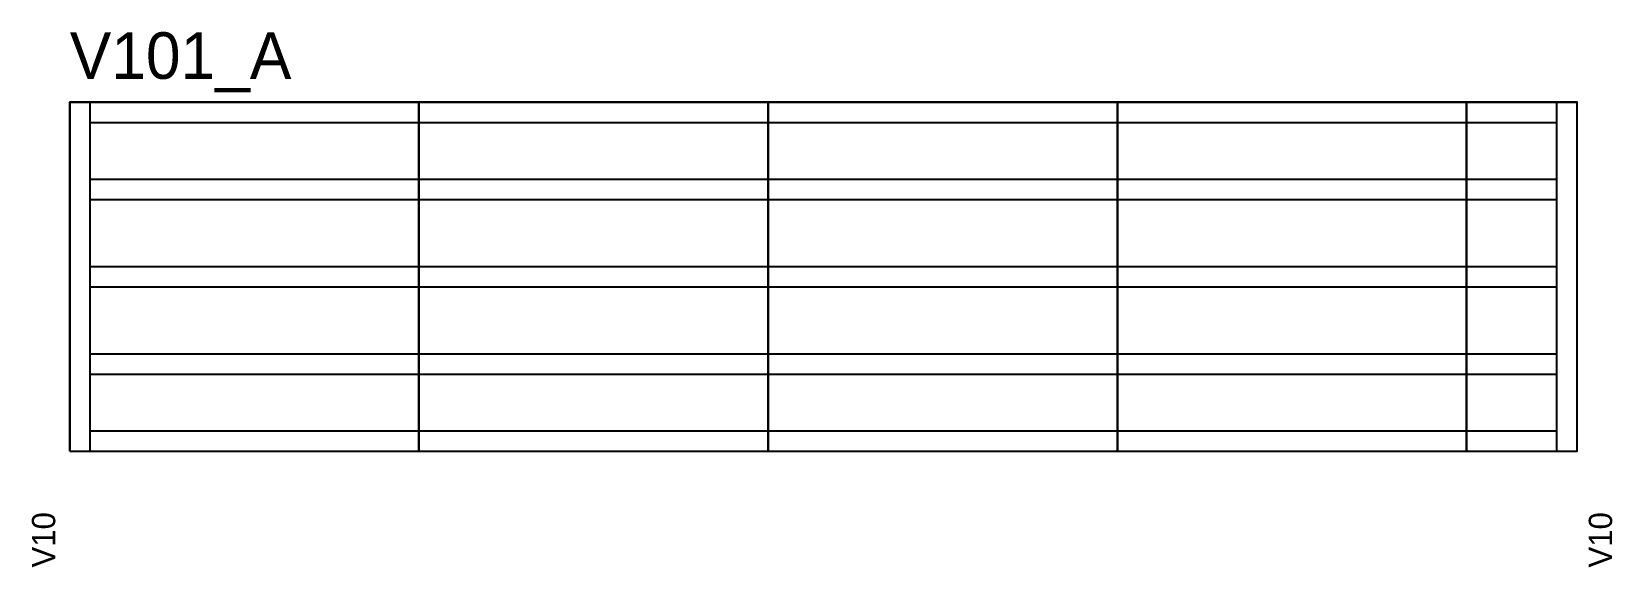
# Model space of a CAD drawing. Header units: metres. Extents: x -13 to 530, y -40 to 144.
import ezdxf

# ---------------------------------------------------------------- set-up
doc = ezdxf.new("R2010")
doc.units = ezdxf.units.M
for name, color, linetype in [('5', 5, 'Continuous'), ('NOMENCLATURA', 7, 'Continuous'), ('Painéis', 200, 'Continuous'), ('SARR_2.2x7', 40, 'Continuous')]:
    doc.layers.add(name, color=color, linetype=linetype)

msp = doc.modelspace()

# ---------------------------------------------------------------- linework, layer by layer
at = {"layer": 'Painéis'}
for points in [[(0, 0), (0, 120)], [(0, 120), (120, 120)], [(0, 0), (120, 0), (120, 120), (0, 120), (0, 0)], [(120, 0), (120, 120)], [(120, 120), (240, 120)], [(120, 0), (240, 0), (240, 120), (120, 120), (120, 0)], [(240, 0), (240, 120)], [(240, 120), (360, 120)], [(240, 0), (360, 0), (360, 120), (240, 120), (240, 0)], [(360, 0), (360, 120)], [(360, 120), (480, 120)], [(360, 0), (480, 0), (480, 120), (360, 120), (360, 0)], [(480, 0), (480, 120)], [(480, 120), (518, 120)], [(480, 0), (518, 0), (518, 120), (480, 120), (480, 0)], [(518, 0), (518, 120)], [(0, 0), (120, 0)], [(120, 0), (240, 0)], [(240, 0), (360, 0)], [(360, 0), (480, 0)], [(480, 0), (518, 0)]]:
    msp.add_lwpolyline(points, dxfattribs=at)
at = {"layer": 'SARR_2.2x7'}
for points in [[(7, 0), (7, 120)], [(511, 0), (511, 120)], [(7, 113), (120, 113)], [(120, 113), (240, 113)], [(240, 113), (360, 113)], [(360, 113), (480, 113)], [(480, 113), (511, 113)], [(7, 93.5), (120, 93.5)], [(120, 93.5), (240, 93.5)], [(240, 93.5), (360, 93.5)], [(360, 93.5), (480, 93.5)], [(480, 93.5), (511, 93.5)], [(7, 86.5), (120, 86.5)], [(120, 86.5), (240, 86.5)], [(240, 86.5), (360, 86.5)], [(360, 86.5), (480, 86.5)], [(480, 86.5), (511, 86.5)], [(7, 63.5), (120, 63.5)], [(120, 63.5), (240, 63.5)], [(240, 63.5), (360, 63.5)], [(360, 63.5), (480, 63.5)], [(480, 63.5), (511, 63.5)], [(7, 56.5), (120, 56.5)], [(120, 56.5), (240, 56.5)], [(240, 56.5), (360, 56.5)], [(360, 56.5), (480, 56.5)], [(480, 56.5), (511, 56.5)], [(7, 33.5), (120, 33.5)], [(120, 33.5), (240, 33.5)], [(240, 33.5), (360, 33.5)], [(360, 33.5), (480, 33.5)], [(480, 33.5), (511, 33.5)], [(7, 26.5), (120, 26.5)], [(120, 26.5), (240, 26.5)], [(240, 26.5), (360, 26.5)], [(360, 26.5), (480, 26.5)], [(480, 26.5), (511, 26.5)], [(7, 7), (120, 7)], [(120, 7), (240, 7)], [(240, 7), (360, 7)], [(360, 7), (480, 7)], [(480, 7), (511, 7)]]:
    msp.add_lwpolyline(points, dxfattribs=at)

# ---------------------------------------------------------------- texts
at = {"layer": '5'}
for p in [(-5, -40), (530, -40)]:
    msp.add_text('V10', height=8, rotation=90, dxfattribs=at).set_placement(p)
at = {"layer": 'NOMENCLATURA'}
msp.add_text('V101_A', height=16, dxfattribs=at).set_placement((0, 128))

doc.saveas('drawing.dxf')
